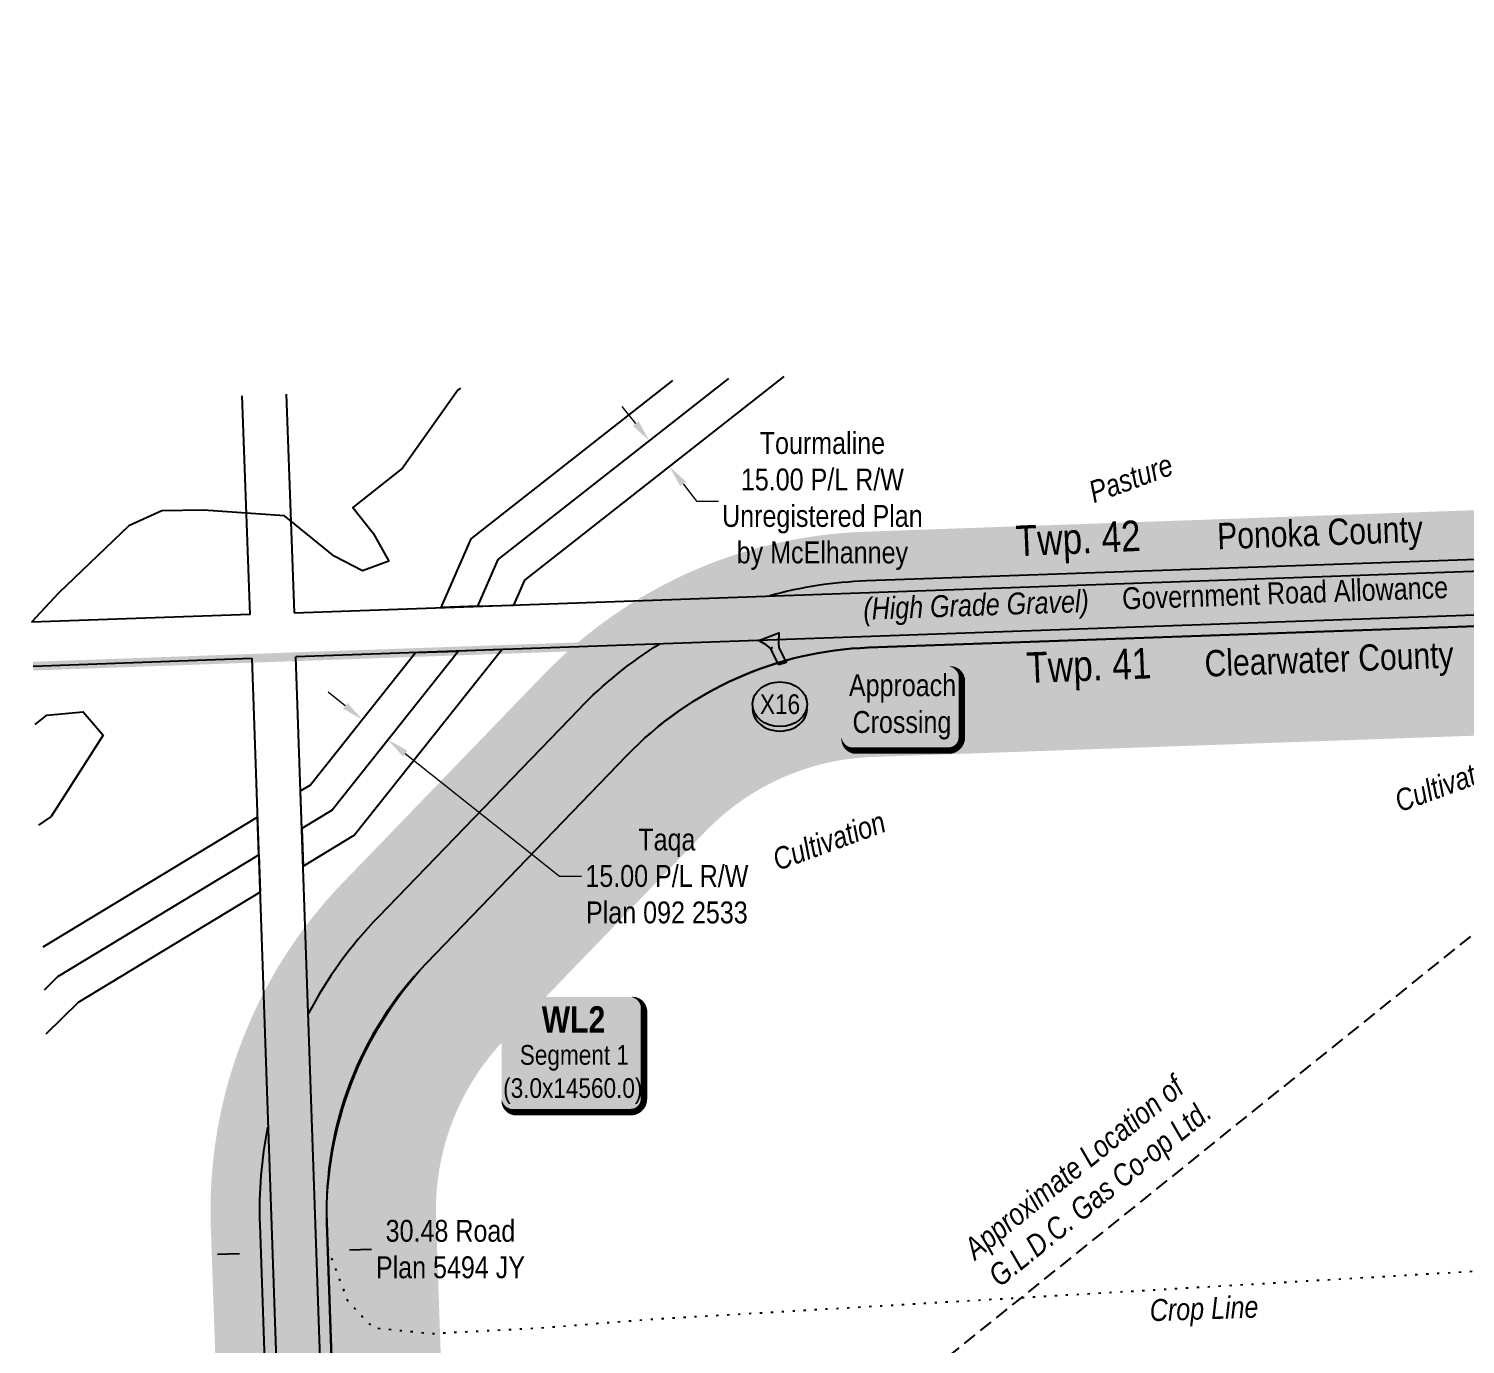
# Model space of a CAD drawing. Extents: x 665644 to 688844, y 5825051 to 5844826.
# Drawn here: x 665644 to 666300, y 5828192 to 5828793 of the extents above; entities that cross this region are included whole.
import ezdxf
from ezdxf.enums import TextEntityAlignment as Align

# ---------------------------------------------------------------- set-up
doc = ezdxf.new("R2010")
doc.units = 0
doc.header["$LTSCALE"] = 5
doc.header["$PDSIZE"] = 0.5
for name, pattern in [('BORDER', [44.45, 12.7, -6.35, 12.7, -6.35, 0, -6.35]), ('foc-TOPO', [1, 0.2, -0.8]), ('UG_PIPE', [1.875, 1.25, -0.625])]:
    doc.linetypes.add(name, pattern=pattern)
doc.layers.get('Defpoints').update_dxf_attribs({"color": 9})
doc.layers.add('AS-BOUNDARY', color=7, linetype='BORDER', lineweight=60, true_color=0xcc33ff)
for name, color, linetype in [('AS-PIPE-UG', 44, 'UG_PIPE'), ('AS-PIPE-UG-T', 44, 'Continuous'), ('AS-ROADS', 254, 'Continuous'), ('AS-TELEPHONE', 224, 'foc-TEL'), ('CG-NOTES', 7, 'Continuous'), ('D-TXT', 6, 'Continuous'), ('F-RW', 190, 'Continuous'), ('L-33', 7, 'Continuous'), ('L-ROAD-T', 7, 'Continuous'), ('L-SEC', 7, 'Continuous'), ('L-TITLEDB', 4, 'Continuous'), ('L-TITLEDB-T', 4, 'Continuous'), ('P-BUFFER-H 30m', 51, 'Continuous'), ('P-CROSSINGS', 250, 'Continuous'), ('T-CREEK', 160, 'Continuous'), ('T-GENERAL', 48, 'foc-TOPO')]:
    doc.layers.add(name, color=color, linetype=linetype)
doc.layers.add('F-RW-T', color=190, linetype='Continuous', lineweight=9)
doc.layers.add('T-TEXT', color=48, linetype='Continuous', lineweight=18)
doc.layers.add('Fresh_POD_to_Rimbey_South', color=7, linetype='Continuous', plot=False)
doc.layers.add('P-PROPOSED-WL4', color=7, linetype='Continuous', true_color=0x5b5bc8)
doc.styles.add('100L', font='ARIALN.TTF', dxfattribs={"height": 11})
doc.styles.add('175L', font='ARIALN.TTF', dxfattribs={"height": 20})
doc.styles.add('240', font='ARIALN.TTF', dxfattribs={"height": 30})
doc.styles.add('80', font='ARIALN.TTF', dxfattribs={"height": 10})
doc.styles.add('80CG', font='ARIALN.TTF', dxfattribs={"height": 10})
doc.styles.add('80L', font='ARIALN.TTF', dxfattribs={"height": 10})
doc.styles.add('80LS', font='ARIALNI.TTF', dxfattribs={"height": 10})
doc.styles.add('BOLD', font='ARIALNB.TTF')
doc.styles.add('Crossing', font='ARIALN.TTF', dxfattribs={"height": 10})
doc.styles.add('foc-LtypeFont', font='ARIALN.TTF', dxfattribs={"height": 7.35})
doc.linetypes.add('foc-TEL', pattern='A,2,-1,["T",foc-LtypeFont,S=0.2,R=0,X=-0.425,Y=-0.75],-1.24,8', length=12.24)
doc.linetypes.add('foc-TEL-NOLINE', pattern='A,0,-2,["T",foc-LtypeFont,S=0.2,R=0,X=-0.425,Y=-0.75],-10.24', length=12.24)
doc.dimstyles.new('Compass 5 000', dxfattribs={"dimscale": 5, "dimtxt": 9, "dimasz": 2, "dimexe": 0.2, "dimexo": 0.0625, "dimgap": 0.5, "dimtad": 0, "dimtih": 1, "dimtoh": 1, "dimzin": 0, "dimdsep": 46, "dimtxsty": '80CG', "dimcen": 0.1, "dimse1": 1, "dimse2": 1, "dimclrd": 256, "dimclrt": 256, "dimaunit": 1, "dimadec": 4, "dimazin": 0, "dimtfac": 0.06, "dimtofl": 0, "dimtmove": 0, "dimatfit": 1, "dimfxl": 0.2, "dimtolj": 1, "dimtzin": 0, "dimlwd": -1, "dimarcsym": 0})

# ---------------------------------------------------------------- blocks, each defined once
blk = doc.blocks.new('*D2236')
at = {"layer": 'Defpoints', "color": 0, "transparency": 16777216}
for p in [(665794.86, 5828476.15), (665807.72, 5828468.22), (665806.6, 5828466.81)]:
    blk.add_point(p, dxfattribs=at)
at = {"layer": 'F-RW-T', "transparency": 16777216}
for p, q in [((665788.15, 5828483.78), (665780.32, 5828490)), ((665815.55, 5828462), (665886.07, 5828405.97)), ((665886.07, 5828405.97), (665896.07, 5828405.97))]:
    blk.add_line(p, q, dxfattribs=at)
for points in [[(665789.18, 5828485.08), (665787.11, 5828482.47), (665795.98, 5828477.55)], [(665816.59, 5828463.31), (665814.52, 5828460.7), (665807.72, 5828468.22)]]:
    blk.add_solid(points, dxfattribs=at)
at = {"layer": 'F-RW-T', "transparency": 16777216, "insert": (665935.16, 5828405.97), "char_height": 10, "attachment_point": 5, "style": '80CG'}
blk.add_mtext('\\A1;Taqa\\P15.00 P/L R/W\\PPlan 092 2533', dxfattribs=at)
blk = doc.blocks.new('*U2216')
h = blk.add_hatch(color=59)
edge = h.paths.add_edge_path()
edge.add_line((-21.5, -20), (21.5, -20))
edge.add_arc((21.5, -14), 6, 270, 360)
edge.add_line((27.5, -14), (27.5, 12.5))
edge.add_arc((21.5, 12.5), 6, 0, 90)
edge.add_line((21.5, 18.5), (-21.5, 18.5))
edge.add_arc((-21.5, 12.5), 6, 90, 180)
edge.add_line((-27.5, 12.5), (-27.5, -14))
edge.add_arc((-21.5, -14), 6, 180, 270)
at = {"color": 1, "flags": 128}
blk.add_lwpolyline([(-55.85, 22.24, 0, 7.5, 0), (0, 0, 0, 0, 0)], format="xyseb", dxfattribs=at)
blk.add_lwpolyline([(-21.5, -20, 3, 3, 0), (21.5, -20, 3, 3, 0.414214), (27.5, -14, 3, 3, 0), (27.5, 12.5, 3, 0, 0.414214), (21.5, 18.5, 0, 0, 0), (-21.5, 18.5, 0, 0, 0.414214), (-27.5, 12.5, 0, 0, 0), (-27.5, -14, 0, 3, 0.414214)], format="xyseb", close=True, dxfattribs=at)
at = {"color": 1, "style": '80'}
blk.add_attdef('ENTER_TEXT_001', (-35.99, -5), '', height=10, dxfattribs=at)
blk = doc.blocks.new('*U2578')
h = blk.add_hatch(color=254)
edge = h.paths.add_edge_path()
edge.add_line((-26.5, -34.12), (26.5, -34.12))
edge.add_arc((26.5, -28.12), 6, 270, 360)
edge.add_line((32.5, -28.12), (32.5, 12.5))
edge.add_arc((26.5, 12.5), 6, 0, 90)
edge.add_line((26.5, 18.5), (-26.5, 18.5))
edge.add_arc((-26.5, 12.5), 6, 90, 180)
edge.add_line((-32.5, 12.5), (-32.5, -28.12))
edge.add_arc((-26.5, -28.12), 6, 180, 270)
at = {"layer": 'P-PROPOSED-WL4', "flags": 128}
blk.add_lwpolyline([(-67.57, 32.51, 0, 7.5, 0), (0, 0, 0, 0, 0)], format="xyseb", dxfattribs=at)
blk.add_lwpolyline([(-26.5, -34.12, 3, 3, 0), (26.5, -34.12, 3, 3, 0.414214), (32.5, -28.12, 3, 3, 0), (32.5, 12.5, 3, 0, 0.414214), (26.5, 18.5, 0, 0, 0), (-26.5, 18.5, 0, 0, 0.414214), (-32.5, 12.5, 0, 0, 0), (-32.5, -28.12, 0, 3, 0.414214)], format="xyseb", close=True, dxfattribs=at)
at = {"layer": 'P-PROPOSED-WL4'}
for tag, p, height, style in [('TEMP_AREA_W1_001', (-9.21, 2.24), 12, 'BOLD'), ('ENTER_TEXT_001', (-30.66, -12.47), 9, '80')]:
    blk.add_attdef(tag, p, '', height=height, dxfattribs=dict(at, style=style))
blk = doc.blocks.new('*D2361')
at = {"layer": 'Defpoints', "color": 0, "transparency": 16777216}
for p in [(665780.16, 5828234.75), (665750.64, 5828210.3), (665780.97, 5828211.35)]:
    blk.add_point(p, dxfattribs=at)
at = {"layer": 'L-TITLEDB-T', "transparency": 16777216}
for p, q in [((665739.83, 5828233.35), (665729.83, 5828233)), ((665790.15, 5828235.1), (665800.15, 5828235.45))]:
    blk.add_line(p, q, dxfattribs=at)
for points in [[(665739.77, 5828235.01), (665739.89, 5828231.68), (665749.82, 5828233.69)], [(665790.1, 5828236.76), (665790.21, 5828233.43), (665780.16, 5828234.75)]]:
    blk.add_solid(points, dxfattribs=at)
at = {"layer": 'L-TITLEDB-T', "transparency": 16777216, "insert": (665836.25, 5828235.45), "char_height": 10, "attachment_point": 5, "style": '80CG'}
blk.add_mtext('\\A1;30.48 Road\\PPlan 5494 JY', dxfattribs=at)
blk = doc.blocks.new('xing2')
h = blk.add_hatch(color=50)
h.dxf.hatch_style = 1
edge = h.paths.add_edge_path()
edge.add_ellipse((0, 0), major_axis=(-12.5, 0), ratio=0.816297, start_angle=0, end_angle=360)
h = blk.add_hatch(color=250)
h.dxf.hatch_style = 1
edge = h.paths.add_edge_path()
edge.add_ellipse((0, -2.05), major_axis=(-12.5, 0), ratio=0.816297, start_angle=0, end_angle=180)
edge.add_line((12.5, -2.05), (12.5, 0))
edge.add_ellipse((0, 0), major_axis=(-12.5, 0), ratio=0.816297, start_angle=0, end_angle=180, ccw=False)
edge.add_line((-12.5, 0), (-12.5, -2.05))
at = {"color": 250}
blk.add_ellipse((0, 0), major_axis=(-12.5, 0), ratio=0.816297, dxfattribs=at)
blk.add_ellipse((0, -2.05), major_axis=(-12.5, 0), ratio=0.816297, start_param=0, end_param=3.141593, dxfattribs=at)
at = {"color": 250, "style": 'Crossing'}
blk.add_attdef('CROSSING', text='', height=9, dxfattribs=at).set_placement((0.09, 0.02), align=Align.MIDDLE_CENTER)
at = {"color": 250, "style": 'Crossing', "flags": 1}
for tag, p in [('OWNER', (0.09, -12.49)), ('DESCRIPTION', (0.09, -25.77)), ('LOCATION', (0.09, -39.3)), ('DWG_REF', (0.09, -52.84))]:
    blk.add_attdef(tag, text='', height=9, dxfattribs=at).set_placement(p, align=Align.MIDDLE_CENTER)
blk = doc.blocks.new('*D2368')
at = {"layer": 'Defpoints', "color": 0, "transparency": 16777216}
for p in [(665936.37, 5828593.14), (665896.07, 5828580.56), (665905.33, 5828568.77)]:
    blk.add_point(p, dxfattribs=at)
at = {"layer": 'F-RW-T', "transparency": 16777216}
for p, q in [((665920.93, 5828612.8), (665914.75, 5828620.67)), ((665942.55, 5828585.28), (665948.73, 5828577.41)), ((665948.73, 5828577.41), (665958.73, 5828577.41))]:
    blk.add_line(p, q, dxfattribs=at)
for points in [[(665922.24, 5828613.83), (665919.62, 5828611.78), (665927.11, 5828604.94)], [(665943.86, 5828586.31), (665941.24, 5828584.25), (665936.37, 5828593.14)]]:
    blk.add_solid(points, dxfattribs=at)
at = {"layer": 'F-RW-T', "transparency": 16777216, "insert": (666006.23, 5828577.41), "char_height": 10, "attachment_point": 5, "style": '80CG'}
blk.add_mtext('\\A1;Tourmaline\\P15.00 P/L R/W\\PUnregistered Plan\\Pby McElhanney', dxfattribs=at)

msp = doc.modelspace()

# ---------------------------------------------------------------- hatches: boundary and pattern name
at = {"layer": 'AS-ROADS'}
h = msp.add_hatch(color=256, dxfattribs=at)
h.dxf.hatch_style = 1
h.paths.add_polyline_path([(665986.326, 5828502.473), (665984.263, 5828506.659), (665982.637, 5828510.033), (665980.512, 5828511.657), (665977.136, 5828513.656), (665986.263, 5828517.218), (665986.138, 5828512.469), (665986.326, 5828510.47), (665989.639, 5828503.597)])
at = {"layer": 'P-BUFFER-H 30m'}
h = msp.add_hatch(color=256, dxfattribs=at)
h.dxf.hatch_style = 1
edge = h.paths.add_edge_path()
edge.add_line((666009.192, 5827543.733), (666003.067, 5827535.89))
edge.add_line((666003.067, 5827535.89), (665942.142, 5827473.312))
edge.add_arc((665977.967, 5827438.432), 50, 135.7667, 181.939185)
edge.add_line((665927.996, 5827436.741), (665928.647, 5827417.504))
edge.add_line((665928.647, 5827417.504), (665858.673, 5827415.076))
edge.add_line((665858.673, 5827415.076), (665848.648, 5827703.844))
edge.add_line((665848.648, 5827703.844), (665829.66, 5828249.421))
edge.add_arc((665942.312, 5828253.201), 112.715, 136.013473, 181.921699, ccw=False)
edge.add_line((665861.213, 5828331.48), (665952.824, 5828426.391))
edge.add_arc((666033.077, 5828349.035), 111.465, 92.029947, 136.0531, ccw=False)
edge.add_line((666029.129, 5828460.43), (666763.716, 5828486.374))
edge.add_arc((666761.951, 5828536.343), 50, 272.022692, 335.20661)
edge.add_line((666807.342, 5828515.375), (667390.232, 5828536.212))
edge.add_line((667390.232, 5828536.212), (667545.778, 5828541.674))
edge.add_arc((667589.622, 5828565.71), 50, 208.731337, 271.999633)
edge.add_line((667591.367, 5828515.74), (668192.996, 5828536.745))
edge.add_line((668192.996, 5828536.745), (668987.773, 5828564.747))
edge.add_arc((668986.012, 5828614.716), 50, 272.017842, 335.235753)
edge.add_line((669031.414, 5828593.772), (669696.261, 5828617.102))
edge.add_arc((669740.082, 5828641.18), 50, 208.78768, 272.009739)
edge.add_line((669741.835, 5828591.211), (669818.198, 5828593.891))
edge.add_line((669818.198, 5828593.891), (670620.542, 5828621.926))
edge.add_line((670620.542, 5828621.926), (671177.684, 5828641.55))
edge.add_arc((671175.924, 5828691.519), 50, 272.017221, 298.322672)
edge.add_line((671199.646, 5828647.505), (671317.002, 5828651.615))
edge.add_line((671317.002, 5828651.615), (671420.483, 5828655.241))
edge.add_arc((671441.065, 5828700.808), 50, 245.69213, 272.006668)
edge.add_line((671442.816, 5828650.839), (672244.847, 5828678.94))
edge.add_line((672244.847, 5828678.94), (672264.955, 5828679.647))
edge.add_line((672264.955, 5828679.647), (673067.43, 5828707.876))
edge.add_line((673067.43, 5828707.876), (673434.856, 5828720.801))
edge.add_arc((673433.098, 5828770.77), 50, 272.014618, 335.237588)
edge.add_line((673478.5, 5828749.827), (673868.927, 5828763.561))
edge.add_line((673868.927, 5828763.561), (673889.027, 5828764.268))
edge.add_line((673889.027, 5828764.268), (674693.164, 5828792.467))
edge.add_line((674693.164, 5828792.467), (675500.312, 5828820.755))
edge.add_arc((675498.561, 5828870.724), 50, 272.007238, 280.2186)
edge.add_arc((675512.664, 5828871.243), 50, 263.992744, 272.089817)
edge.add_line((675514.487, 5828821.276), (675529.103, 5828821.809))
edge.add_arc((675572.891, 5828845.947), 50, 208.865365, 272.090012)
edge.add_line((675574.715, 5828795.98), (676318.375, 5828823.119))
edge.add_arc((676316.552, 5828873.086), 50, 272.090012, 298.401966)
edge.add_line((676340.335, 5828829.104), (676355.733, 5828829.666))
edge.add_arc((676376.247, 5828875.264), 50, 245.777107, 272.090777)
edge.add_line((676378.071, 5828825.297), (677089.349, 5828851.264))
edge.add_line((677089.349, 5828851.264), (677192.264, 5828855.477))
edge.add_line((677192.264, 5828855.477), (677189.938, 5828908.346))
edge.add_arc((677139.986, 5828906.148), 50, 2.519115, 92.090777)
edge.add_line((677138.162, 5828956.115), (676399.458, 5828929.147))
edge.add_arc((676378.945, 5828883.548), 50, 65.778516, 92.089536)
edge.add_line((676377.122, 5828933.515), (676311.431, 5828931.118))
edge.add_arc((676313.254, 5828881.152), 50, 92.089536, 118.402505)
edge.add_line((676289.471, 5828925.133), (675618.565, 5828900.649))
edge.add_arc((675574.778, 5828876.511), 50, 28.865443, 92.089939)
edge.add_line((675572.954, 5828926.478), (675563.641, 5828926.138))
edge.add_line((675563.641, 5828926.138), (675558.345, 5829067.321))
edge.add_arc((675508.381, 5829065.447), 50, 2.148269, 92.148212)
edge.add_line((675506.506, 5829115.412), (675486.408, 5829114.658))
edge.add_arc((675488.282, 5829064.693), 50, 92.148212, 182.148281)
edge.add_line((675438.317, 5829062.819), (675443.606, 5828921.831))
edge.add_line((675443.606, 5828921.831), (674689.556, 5828895.403))
edge.add_line((674689.556, 5828895.403), (673885.412, 5828867.204))
edge.add_line((673885.412, 5828867.204), (673865.306, 5828866.497))
edge.add_line((673865.306, 5828866.497), (673427.271, 5828851.088))
edge.add_arc((673429.028, 5828801.119), 50, 92.014647, 155.237557)
edge.add_line((673383.626, 5828822.062), (673063.809, 5828810.812))
edge.add_line((673063.809, 5828810.812), (672261.334, 5828782.583))
edge.add_line((672261.334, 5828782.583), (672241.233, 5828781.876))
edge.add_line((672241.233, 5828781.876), (671464.35, 5828754.656))
edge.add_arc((671443.768, 5828709.089), 50, 65.691921, 92.006853)
edge.add_line((671442.017, 5828759.058), (671313.396, 5828754.551))
edge.add_line((671313.396, 5828754.551), (671174.332, 5828749.681))
edge.add_arc((671176.082, 5828699.712), 50, 92.005828, 118.333837)
edge.add_line((671152.351, 5828743.722), (670616.93, 5828724.863))
edge.add_line((670616.93, 5828724.863), (669814.594, 5828696.828))
edge.add_line((669814.594, 5828696.828), (669785.832, 5828695.818))
edge.add_arc((669742.011, 5828671.74), 50, 28.787701, 92.009719)
edge.add_line((669740.258, 5828721.709), (669011.371, 5828696.132))
edge.add_arc((669013.124, 5828646.163), 50, 92.009719, 92.155612)
edge.add_line((669011.243, 5828696.128), (668980.075, 5828694.954))
edge.add_arc((668981.956, 5828644.99), 50, 92.155612, 155.142438)
edge.add_line((668936.588, 5828666.008), (668189.385, 5828639.682))
edge.add_line((668189.385, 5828639.682), (667635.387, 5828620.34))
edge.add_arc((667591.538, 5828596.314), 50, 28.718841, 92.011346)
edge.add_line((667589.783, 5828646.283), (667386.586, 5828639.147))
edge.add_line((667386.586, 5828639.147), (666756.08, 5828616.609))
edge.add_arc((666757.866, 5828566.641), 50, 92.047269, 155.180377)
edge.add_line((666712.484, 5828587.629), (666025.494, 5828563.366))
edge.add_arc((666033.062, 5828349.069), 214.43, 92.022692, 136.045845)
edge.add_line((665878.694, 5828497.902), (665787.104, 5828403.013))
edge.add_arc((665942.312, 5828253.201), 215.715, 136.013473, 181.934244)
edge.add_arc((665776.691, 5828247.607), 50, 181.934244, 181.99327)
edge.add_line((665726.721, 5828245.868), (665745.71, 5827700.266))
edge.add_line((665745.71, 5827700.266), (665757.47, 5827361.533))
edge.add_line((665757.47, 5827361.533), (665757.574, 5827358.535))
edge.add_arc((665807.544, 5827360.27), 50, 181.988415, 271.9875)
edge.add_line((665809.278, 5827310.3), (665862.247, 5827312.138))
edge.add_line((665862.247, 5827312.138), (665985.206, 5827316.405))
edge.add_arc((665983.472, 5827366.375), 50, 271.9875, 362.042067)
edge.add_line((666033.441, 5827368.156), (666032.177, 5827403.589))
edge.add_line((666032.177, 5827403.589), (666031.701, 5827417.647))
edge.add_line((666031.701, 5827417.647), (666072.442, 5827459.493))
edge.add_line((666072.442, 5827459.493), (666106.054, 5827458.849))
edge.add_arc((666107.012, 5827508.84), 50, 268.901432, 294.660224)
edge.add_line((666127.874, 5827463.4), (666172.459, 5827483.869))
edge.add_line((666172.459, 5827483.869), (666350.016, 5827525.676))
edge.add_arc((666338.557, 5827574.345), 50, 283.2493, 405.413231)
edge.add_line((666373.656, 5827609.954), (666371.132, 5827612.442))
edge.add_arc((666336.033, 5827576.833), 50, 45.413231, 103.2493)
edge.add_line((666324.573, 5827625.502), (666143.698, 5827582.914))
edge.add_arc((666155.158, 5827534.245), 50, 103.2493, 114.660224)
edge.add_line((666134.296, 5827579.685), (666133.685, 5827579.404))
edge.add_arc((666084.581, 5827569.982), 50, 10.861937, 62.58611)
edge.add_line((666107.602, 5827614.367), (666099.432, 5827618.605))
edge.add_arc((666076.411, 5827574.22), 50, 62.58611, 152.58611)
edge.add_line((666032.026, 5827597.24), (666030.645, 5827594.577))
edge.add_arc((666075.03, 5827571.557), 50, 152.58611, 184.80847)
edge.add_line((666025.206, 5827567.365), (666021.831, 5827559.92))
edge.add_line((666021.831, 5827559.92), (666009.192, 5827543.733))
at = {"layer": 'P-PROPOSED-WL4'}
h = msp.add_hatch(color=256, dxfattribs=at)
h.dxf.hatch_style = 1
edge = h.paths.add_edge_path()
edge.add_line((677138.894, 5828906.615), (676379.135, 5828878.371))
edge.add_line((676379.135, 5828878.371), (676378.945, 5828883.548))
edge.add_line((676378.945, 5828883.548), (676313.254, 5828881.152))
edge.add_line((676313.254, 5828881.152), (676313.444, 5828875.975))
edge.add_line((676313.444, 5828875.975), (675575.78, 5828849.054))
edge.add_line((675575.78, 5828849.054), (675574.778, 5828876.511))
edge.add_line((675574.778, 5828876.511), (675515.549, 5828874.35))
edge.add_line((675515.549, 5828874.35), (675508.381, 5829065.447))
edge.add_line((675508.381, 5829065.447), (675488.282, 5829064.693))
edge.add_line((675488.282, 5829064.693), (675495.45, 5828873.617))
edge.add_line((675495.45, 5828873.617), (674691.307, 5828845.434))
edge.add_line((674691.307, 5828845.434), (673887.164, 5828817.235))
edge.add_line((673887.164, 5828817.235), (673867.064, 5828816.528))
edge.add_line((673867.064, 5828816.528), (673429.028, 5828801.119))
edge.add_line((673429.028, 5828801.119), (673429.994, 5828773.662))
edge.add_line((673429.994, 5828773.662), (673065.567, 5828760.843))
edge.add_line((673065.567, 5828760.843), (672263.092, 5828732.614))
edge.add_line((672263.092, 5828732.614), (672242.991, 5828731.907))
edge.add_line((672242.991, 5828731.907), (671443.955, 5828703.911))
edge.add_line((671443.955, 5828703.911), (671443.768, 5828709.089))
edge.add_line((671443.768, 5828709.089), (671315.147, 5828704.582))
edge.add_line((671315.147, 5828704.582), (671176.082, 5828699.712))
edge.add_line((671176.082, 5828699.712), (671173.893, 5828694.449))
edge.add_line((671173.893, 5828694.449), (670618.69, 5828674.894))
edge.add_line((670618.69, 5828674.894), (669816.34, 5828646.858))
edge.add_line((669816.34, 5828646.858), (669742.974, 5828644.284))
edge.add_line((669742.974, 5828644.284), (669742.011, 5828671.74))
edge.add_line((669742.011, 5828671.74), (669013.124, 5828646.163))
edge.add_line((669013.124, 5828646.163), (668981.956, 5828644.99))
edge.add_line((668981.956, 5828644.99), (668982.91, 5828617.609))
edge.add_line((668982.91, 5828617.609), (668191.145, 5828589.713))
edge.add_line((668191.145, 5828589.713), (667592.514, 5828568.812))
edge.add_line((667592.514, 5828568.812), (667591.538, 5828596.314))
edge.add_line((667591.538, 5828596.314), (667388.341, 5828589.178))
edge.add_line((667388.341, 5828589.178), (666757.866, 5828566.641))
edge.add_line((666757.866, 5828566.641), (666758.846, 5828539.235))
edge.add_line((666758.846, 5828539.235), (666027.258, 5828513.397))
edge.add_arc((666033.062, 5828349.069), 164.43, 92.022692, 136.045845)
edge.add_line((665914.689, 5828463.198), (665823.079, 5828368.288))
edge.add_arc((665942.312, 5828253.201), 165.715, 136.013473, 181.934244)
edge.add_line((665776.691, 5828247.607), (665795.68, 5827702.005))
edge.add_line((665795.68, 5827702.005), (665807.44, 5827363.268))
edge.add_line((665807.44, 5827363.268), (665807.544, 5827360.27))
edge.add_line((665807.544, 5827360.27), (665810.542, 5827360.374))
edge.add_line((665810.542, 5827360.374), (665798.678, 5827702.109))
edge.add_line((665798.678, 5827702.109), (665779.689, 5828247.71))
edge.add_arc((665942.312, 5828253.201), 162.715, 136.013473, 181.933702, ccw=False)
edge.add_line((665825.238, 5828366.205), (665916.849, 5828461.115))
edge.add_arc((666033.062, 5828349.069), 161.43, 92.022692, 136.045845, ccw=False)
edge.add_line((666027.364, 5828510.399), (666761.951, 5828536.343))
edge.add_line((666761.951, 5828536.343), (666760.971, 5828563.75))
edge.add_line((666760.971, 5828563.75), (667388.446, 5828586.18))
edge.add_line((667388.446, 5828586.18), (667588.646, 5828593.211))
edge.add_line((667588.646, 5828593.211), (667589.622, 5828565.71))
edge.add_line((667589.622, 5828565.71), (668191.251, 5828586.715))
edge.add_line((668191.251, 5828586.715), (668986.012, 5828614.716))
edge.add_line((668986.012, 5828614.716), (668985.058, 5828642.104))
edge.add_line((668985.058, 5828642.104), (669013.233, 5828643.165))
edge.add_line((669013.233, 5828643.165), (669739.118, 5828668.637))
edge.add_line((669739.118, 5828668.637), (669740.082, 5828641.18))
edge.add_line((669740.082, 5828641.18), (669816.445, 5828643.86))
edge.add_line((669816.445, 5828643.86), (670618.796, 5828671.896))
edge.add_line((670618.796, 5828671.896), (671175.924, 5828691.519))
edge.add_line((671175.924, 5828691.519), (671178.112, 5828696.781))
edge.add_line((671178.112, 5828696.781), (671315.252, 5828701.584))
edge.add_line((671315.252, 5828701.584), (671440.878, 5828705.986))
edge.add_line((671440.878, 5828705.986), (671441.065, 5828700.808))
edge.add_line((671441.065, 5828700.808), (672243.096, 5828728.909))
edge.add_line((672243.096, 5828728.909), (672263.197, 5828729.616))
edge.add_line((672263.197, 5828729.616), (673065.672, 5828757.845))
edge.add_line((673065.672, 5828757.845), (673433.098, 5828770.77))
edge.add_line((673433.098, 5828770.77), (673432.132, 5828798.227))
edge.add_line((673432.132, 5828798.227), (673867.169, 5828813.53))
edge.add_line((673867.169, 5828813.53), (673887.269, 5828814.237))
edge.add_line((673887.269, 5828814.237), (674691.412, 5828842.436))
edge.add_line((674691.412, 5828842.436), (675498.561, 5828870.724))
edge.add_line((675498.561, 5828870.724), (675491.393, 5829061.808))
edge.add_line((675491.393, 5829061.808), (675505.495, 5829062.337))
edge.add_line((675505.495, 5829062.337), (675512.663, 5828871.243))
edge.add_line((675512.663, 5828871.243), (675571.889, 5828873.404))
edge.add_line((675571.889, 5828873.404), (675572.891, 5828845.947))
edge.add_line((675572.891, 5828845.947), (676316.552, 5828873.086))
edge.add_line((676316.552, 5828873.086), (676316.362, 5828878.263))
edge.add_line((676316.362, 5828878.263), (676376.057, 5828880.441))
edge.add_line((676376.057, 5828880.441), (676376.247, 5828875.264))
edge.add_line((676376.247, 5828875.264), (677139.026, 5828903.618))
edge.add_line((677139.026, 5828903.618), (677138.894, 5828906.615))

# ---------------------------------------------------------------- linework, layer by layer
at = {"layer": 'AS-BOUNDARY', "flags": 128}
msp.add_lwpolyline([(665645.519, 5828501.939, 4, 4, 0), (665745.539, 5828505.527, 4, 4, 0), (666567.119, 5828534.54, 4, 4, 0), (667369.062, 5828562.807, 4, 4, 0), (668190.988, 5828591.895, 4, 4, 0), (668993.9, 5828620.377, 4, 4, 0), (669021.469, 5827821.487, 4, 4, 0), (669024.954, 5827721.455, 0, 0, 0)], format="xyseb", dxfattribs=at)
at = {"layer": 'AS-PIPE-UG', "flags": 128}
msp.add_lwpolyline([(666434.379, 5828535.979), (666441.92, 5828490.686), (665807.188, 5827980.086), (665672.928, 5827964.541), (665672.944, 5827963.999)], dxfattribs=at)
at = {"layer": 'AS-ROADS', "const_width": 8, "flags": 128}
msp.add_lwpolyline([(665663.65, 5827980.53), (665687.685, 5827988.716), (665721.182, 5828009.212), (665739.639, 5828031.302), (665759.691, 5828064.095), (665765.621, 5828092.221), (665766.304, 5828119.093), (665763.811, 5828259.415, -0.155161), (665788.496, 5828342.106), (665821.712, 5828386.34), (665867.425, 5828432.254), (665910.911, 5828476.213, -0.2036426), (666027.974, 5828524.198), (666292.823, 5828533.342), (666714.722, 5828546.241), (667115.317, 5828562.342), (667572.254, 5828577.327), (668113.694, 5828598.186), (668656.242, 5828616.102), (670206.753, 5828670.714), (671097.785, 5828702.772)], format="xyb", dxfattribs=at)
at = {"layer": 'AS-ROADS', "flags": 128}
msp.add_lwpolyline([(665986.326, 5828502.473), (665984.263, 5828506.659), (665982.637, 5828510.033), (665980.512, 5828511.657), (665977.136, 5828513.656), (665986.263, 5828517.218), (665986.138, 5828512.469), (665986.326, 5828510.47), (665989.639, 5828503.597)], close=True, dxfattribs=at)
at = {"layer": 'AS-TELEPHONE', "linetype": 'foc-TEL-NOLINE', "flags": 128}
msp.add_lwpolyline([(665788.32, 5827999.723), (665779.689, 5828247.71, -0.1928639), (665825.238, 5828366.205), (665916.849, 5828461.115, -0.194192), (666027.364, 5828510.399), (666513.217, 5828527.534)], format="xyb", dxfattribs=at)
at = {"layer": 'F-RW', "flags": 128}
for points in [[(665963.273, 5828633.345), (665857.952, 5828550.628), (665848.679, 5828529.302), (665832.066, 5828528.705), (665845.712, 5828560.083), (665937.85, 5828632.446)], [(665963.273, 5828633.345), (665857.952, 5828550.628), (665848.679, 5828529.302), (665865.269, 5828529.838), (665870.197, 5828541.172), (665988.702, 5828634.243)], [(665650.664, 5828353.98), (665656.889, 5828360.063), (665748.606, 5828415.723), (665748.019, 5828432.917), (665649.987, 5828373.442)], [(665650.664, 5828353.98), (665656.889, 5828360.063), (665748.606, 5828415.723), (665749.247, 5828398.566), (665666.142, 5828348.132), (665651.369, 5828333.697)]]:
    msp.add_lwpolyline(points, dxfattribs=at)
for points in [[(665767.695, 5828444.902), (665772.119, 5828447.526), (665820.279, 5828508.142), (665839.975, 5828508.812), (665782.183, 5828436.077), (665768.291, 5828427.72)], [(665768.89, 5828410.575), (665792.24, 5828424.622), (665859.688, 5828509.509), (665839.975, 5828508.812), (665782.183, 5828436.077), (665768.291, 5828427.72)]]:
    msp.add_lwpolyline(points, close=True, dxfattribs=at)
at = {"layer": 'Fresh_POD_to_Rimbey_South', "color": 6}
msp.add_point((665983.064, 5828510.329), dxfattribs=at)
at = {"layer": 'L-SEC', "flags": 128}
for points in [[(665761.211, 5828626.202), (665764.838, 5828526.291)], [(665744.758, 5828525.558), (665741.131, 5828625.492)], [(665764.838, 5828526.291), (666566.444, 5828554.603)], [(666567.119, 5828534.54), (665765.569, 5828506.179)], [(665744.758, 5828525.558), (665644.822, 5828521.982)], [(665645.519, 5828501.939), (665745.539, 5828505.527)], [(665745.539, 5828505.527), (665773.423, 5827701.211)], [(665793.505, 5827701.924), (665765.569, 5828506.179)]]:
    msp.add_lwpolyline(points, dxfattribs=at)
at = {"layer": 'L-TITLEDB', "flags": 128}
for points in [[(666409.806, 5828554.301), (666026.319, 5828540.861, 0.0585937), (665982.185, 5828534.097)], [(665803.336, 5828387.345), (665895.032, 5828482.329, -0.0616847), (665931.923, 5828512.149, -85.7136389)], [(666027.364, 5828510.399, 0.1941702), (665916.849, 5828461.115)], [(665916.849, 5828461.115), (665825.238, 5828366.205, 0.2030899), (665779.689, 5828247.71), (665798.678, 5827702.109)], [(665803.336, 5828387.345, 0.0713799), (665771.232, 5828342.95)], [(665663.041, 5827998.027, 0.3331086), (665753.467, 5828126.771), (665749.235, 5828246.744, -0.058245), (665752.855, 5828291.286)]]:
    msp.add_lwpolyline(points, format="xyb", dxfattribs=at)
msp.add_lwpolyline([(665798.678, 5827702.109), (666595.747, 5827730.356), (666580.946, 5828143.179), (666648.931, 5828145.731), (666635.238, 5828531.838), (666027.364, 5828510.399)], dxfattribs=at)
at = {"layer": 'T-CREEK', "flags": 128}
for points in [[(665840.858, 5828629.017), (665839.624, 5828628.08), (665814.373, 5828592.404), (665791.63, 5828574.416), (665800.879, 5828562.7), (665808.111, 5828549.856), (665796.11, 5828545.44), (665783.092, 5828552.22), (665760.371, 5828570.686), (665723.411, 5828573.162), (665704.355, 5828572.881), (665689.316, 5828566.076), (665657.087, 5828535.265), (665644.82, 5828522.027)], [(665646.444, 5828475.327), (665651.794, 5828479.479), (665668.464, 5828481.026), (665677.566, 5828470.418), (665653.804, 5828433.21), (665648.049, 5828429.186)]]:
    msp.add_lwpolyline(points, dxfattribs=at)
at = {"layer": 'T-GENERAL', "flags": 128}
msp.add_lwpolyline([(665780.097, 5828235.991), (665789.182, 5828211.913), (665800.918, 5828199.532), (665827.651, 5828196.926), (665877.855, 5828199.532), (665927.408, 5828203.442), (666457.998, 5828234.404), (666479.861, 5828243.872), (666483.98, 5828283.282), (666478.095, 5828308.575), (666468.089, 5828326.221), (666476.329, 5828350.338), (666481.256, 5828422.709), (666475.967, 5828438.108), (666435.723, 5828498.324), (666419.856, 5828519.008), (666411.951, 5828523.963)], dxfattribs=at)

# ---------------------------------------------------------------- block references
at = {"layer": 'CG-NOTES'}
ref = msp.add_blockref('*U2216', (666042.468, 5828483.345), dxfattribs=dict(at, xscale=0.9990699345404985, yscale=0.9990699345404985, zscale=0.9990699345404985))
ref.add_attrib('ENTER_TEXT_001', 'Approach', (666018.367, 5828488.232), dxfattribs={"layer": '0', "color": 1, "height": 9.9907, "style": '80'})
ref.add_attrib('ENTER_TEXT_002', 'Crossing', (666020.013, 5828471.404), dxfattribs={"layer": '0', "color": 1, "height": 9.9907, "style": '80'})
ref = msp.add_blockref('*U2578', (665892.164, 5828332.229), dxfattribs=dict(at, xscale=1.000119014162687, yscale=1.000119014162687, zscale=1.000119014162687))
ref.add_attrib('TEMP_AREA_W1_001', 'WL2', (665877.976, 5828334.473), dxfattribs={"layer": 'P-PROPOSED-WL4', "height": 12.0014, "style": 'BOLD'})
ref.add_attrib('ENTER_TEXT_001', 'Segment 1', (665867.948, 5828319.751), dxfattribs={"layer": 'P-PROPOSED-WL4', "height": 9.0011, "style": '80'})
ref.add_attrib('ENTER_TEXT_002', '(3.0x14560.0)', (665860.35, 5828304.596), dxfattribs={"layer": 'P-PROPOSED-WL4', "height": 9.00107, "style": '80'})
at = {"layer": 'P-CROSSINGS'}
msp.add_blockref('xing2', (665986.778, 5828484.527), dxfattribs=at).add_auto_attribs({'CROSSING': 'X16'})

# ---------------------------------------------------------------- texts
at = {"layer": 'AS-PIPE-UG-T', "insert": (666069.839, 5828237.974), "char_height": 10, "attachment_point": 1, "rotation": 38.814379, "style": '175L'}
msp.add_mtext_dynamic_manual_height_columns('\\pi0.05;{\\fArial Narrow|b0|i1|c0|p34;Approximate Location of\\P\\pi0.97428;G.L.D.C. Gas Co-op Ltd.}', width=125.14093, gutter_width=50, heights=[0], dxfattribs=at)
at = {"layer": 'D-TXT', "color": 3, "char_height": 14, "attachment_point": 1, "style": '80L'}
for s, insert, rotation in [('Twp. 42', (666094.327, 5828566.116), 2.505158), ('Twp. 41', (666099.211, 5828508.186), 2.19753)]:
    msp.add_mtext_dynamic_manual_height_columns(s, width=101.3954, gutter_width=47.5, heights=[0], dxfattribs=dict(at, insert=insert, rotation=rotation))
at = {"layer": 'L-33', "color": 200, "linetype": 'Continuous', "true_color": 0xcc33ff, "char_height": 12, "attachment_point": 5, "rotation": 2.09345, "style": '240'}
for s, width, insert in [('Ponoka County', 200.50254, (666233.686, 5828561.238)), ('Clearwater County', 201.24694, (666237.833, 5828503.395))]:
    msp.add_mtext_dynamic_manual_height_columns(s, width=width, gutter_width=45, heights=[0], dxfattribs=dict(at, insert=insert))
at = {"layer": 'L-ROAD-T', "style": '80L'}
msp.add_text('Government Road Allowance', height=10, rotation=2.022794, dxfattribs=at).set_placement((666217.67, 5828535.45), align=Align.MIDDLE_CENTER)
at = {"layer": 'T-TEXT', "style": '80LS'}
for s, rotation, p in [('Pasture', 20, (666147.159, 5828587.781)), ('(High Grade Gravel)', 2.022794, (666076.445, 5828529.917)), ('Cultivation', 20, (666293.542, 5828448.923)), ('Cultivation', 20, (666009.243, 5828422.181))]:
    msp.add_text(s, height=10, rotation=rotation, dxfattribs=at).set_placement(p, align=Align.MIDDLE_CENTER)
at = {"layer": 'T-TEXT', "insert": (666155.672, 5828212.527), "char_height": 10, "attachment_point": 1, "rotation": 1.95138, "style": '100L'}
msp.add_mtext_dynamic_manual_height_columns('{\\fArial Narrow|b0|i1|c0|p34;Crop Line}', width=54.42719, gutter_width=55, heights=[0], dxfattribs=at)

# ---------------------------------------------------------------- dimensions: what is measured, and where the dimension line sits
at = {"layer": 'F-RW-T'}
dim = msp.add_linear_dim(base=(665936.371, 5828593.144), p1=(665896.067, 5828580.562), p2=(665905.332, 5828568.766), angle=308.145335, text='Tourmaline\\P15.00 P/L R/W\\PUnregistered Plan\\Pby McElhanney', dimstyle='Compass 5 000', dxfattribs=at)
dim.commit()
dim.dimension.update_dxf_attribs({"geometry": '*D2368', "text_midpoint": (666006.232, 5828577.409), "dimtype": 161})
at = {"layer": 'F-RW-T', "color": 3}
dim = msp.add_linear_dim(base=(665807.724, 5828468.221), p1=(665794.858, 5828476.146), p2=(665806.604, 5828466.813), angle=321.530596, text='Taqa\\P15.00 P/L R/W\\PPlan 092 2533', dimstyle='Compass 5 000', dxfattribs=at)
dim.commit()
dim.dimension.update_dxf_attribs({"geometry": '*D2236', "text_midpoint": (665935.158, 5828405.968), "dimtype": 161})
at = {"layer": 'L-TITLEDB-T', "color": 3}
dim = msp.add_linear_dim(base=(665780.159, 5828234.749), p1=(665750.637, 5828210.298), p2=(665780.973, 5828211.354), angle=1.99327, text='30.48 Road\\PPlan 5494 JY', dimstyle='Compass 5 000', dxfattribs=at)
dim.commit()
dim.dimension.update_dxf_attribs({"geometry": '*D2361', "text_midpoint": (665836.245, 5828235.445), "dimtype": 161})

doc.saveas('drawing.dxf')
